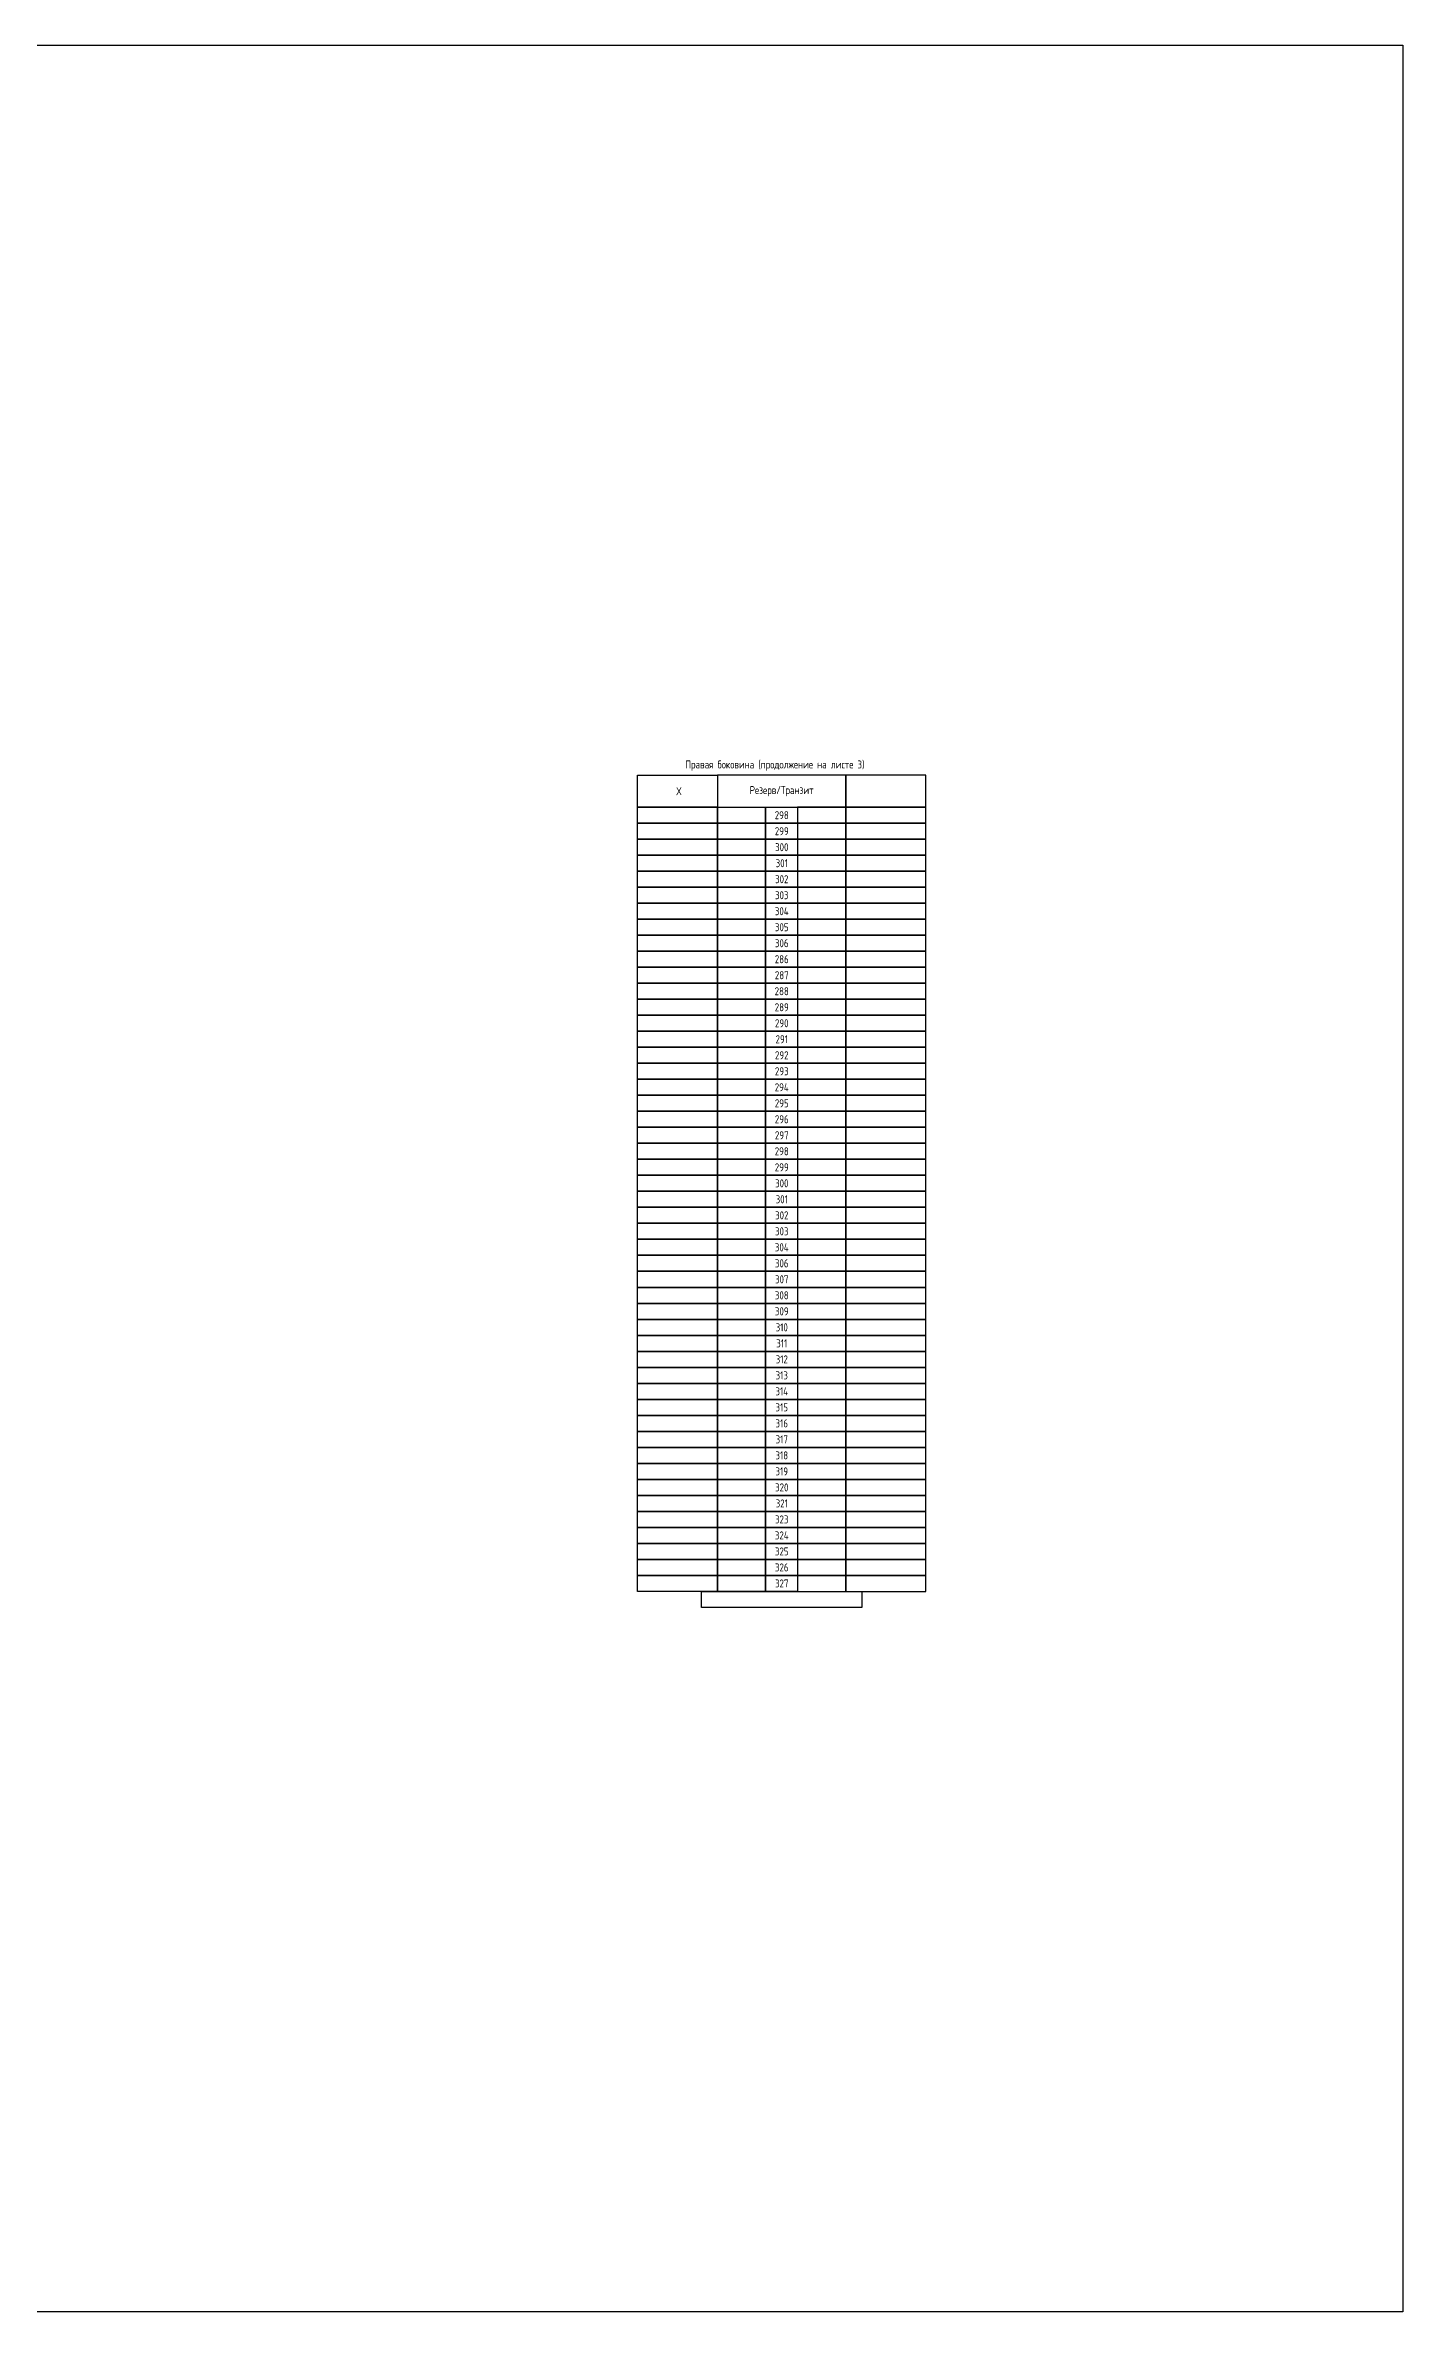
# Model space of a CAD drawing. Header units: millimetres. Extents: x -997 to 6341, y -90 to 618.
# Drawn here: x 5917 to 6341, y -90 to 618 of the extents above; entities that cross this region are included whole.
import ezdxf

# ---------------------------------------------------------------- set-up
doc = ezdxf.new("R2010")
doc.units = ezdxf.units.MM
doc.styles.add('Gost_type_A', font='GOST_A.TTF')

msp = doc.modelspace()

# ---------------------------------------------------------------- linework, layer by layer
for points in [[(-997, 618), (6340.99, 618), (6340.99, -90), (-997, -90)], [(6102, 390), (6127, 390), (6127, 380), (6102, 380)], [(6167, 390), (6127, 390), (6127, 380), (6167, 380)], [(6192, 390), (6167, 390), (6167, 380), (6192, 380)], [(6102, 380), (6127, 380), (6127, 375), (6102, 375)], [(6127, 380), (6142, 380), (6142, 375), (6127, 375)], [(6142, 380), (6152, 380), (6152, 375), (6142, 375)], [(6167, 380), (6152, 380), (6152, 375), (6167, 375)], [(6192, 380), (6167, 380), (6167, 375), (6192, 375)], [(6102, 375), (6127, 375), (6127, 370), (6102, 370)], [(6102, 370), (6127, 370), (6127, 365), (6102, 365)], [(6127, 375), (6142, 375), (6142, 370), (6127, 370)], [(6127, 370), (6142, 370), (6142, 365), (6127, 365)], [(6142, 375), (6152, 375), (6152, 370), (6142, 370)], [(6142, 370), (6152, 370), (6152, 365), (6142, 365)], [(6167, 375), (6152, 375), (6152, 370), (6167, 370)], [(6167, 370), (6152, 370), (6152, 365), (6167, 365)], [(6192, 375), (6167, 375), (6167, 370), (6192, 370)], [(6192, 370), (6167, 370), (6167, 365), (6192, 365)], [(6102, 365), (6127, 365), (6127, 360), (6102, 360)], [(6127, 365), (6142, 365), (6142, 360), (6127, 360)], [(6142, 365), (6152, 365), (6152, 360), (6142, 360)], [(6167, 365), (6152, 365), (6152, 360), (6167, 360)], [(6192, 365), (6167, 365), (6167, 360), (6192, 360)], [(6102, 360), (6127, 360), (6127, 355), (6102, 355)], [(6102, 355), (6127, 355), (6127, 350), (6102, 350)], [(6127, 360), (6142, 360), (6142, 355), (6127, 355)], [(6127, 355), (6142, 355), (6142, 350), (6127, 350)], [(6142, 360), (6152, 360), (6152, 355), (6142, 355)], [(6142, 355), (6152, 355), (6152, 350), (6142, 350)], [(6167, 360), (6152, 360), (6152, 355), (6167, 355)], [(6167, 355), (6152, 355), (6152, 350), (6167, 350)], [(6192, 360), (6167, 360), (6167, 355), (6192, 355)], [(6192, 355), (6167, 355), (6167, 350), (6192, 350)], [(6102, 350), (6127, 350), (6127, 345), (6102, 345)], [(6127, 350), (6142, 350), (6142, 345), (6127, 345)], [(6142, 350), (6152, 350), (6152, 345), (6142, 345)], [(6167, 350), (6152, 350), (6152, 345), (6167, 345)], [(6192, 350), (6167, 350), (6167, 345), (6192, 345)], [(6102, 345), (6127, 345), (6127, 340), (6102, 340)], [(6102, 340), (6127, 340), (6127, 335), (6102, 335)], [(6127, 345), (6142, 345), (6142, 340), (6127, 340)], [(6127, 340), (6142, 340), (6142, 335), (6127, 335)], [(6142, 345), (6152, 345), (6152, 340), (6142, 340)], [(6142, 340), (6152, 340), (6152, 335), (6142, 335)], [(6167, 345), (6152, 345), (6152, 340), (6167, 340)], [(6167, 340), (6152, 340), (6152, 335), (6167, 335)], [(6192, 345), (6167, 345), (6167, 340), (6192, 340)], [(6192, 340), (6167, 340), (6167, 335), (6192, 335)], [(6102, 335), (6127, 335), (6127, 330), (6102, 330)], [(6127, 335), (6142, 335), (6142, 330), (6127, 330)], [(6142, 335), (6152, 335), (6152, 330), (6142, 330)], [(6167, 335), (6152, 335), (6152, 330), (6167, 330)], [(6192, 335), (6167, 335), (6167, 330), (6192, 330)], [(6102, 330), (6127, 330), (6127, 325), (6102, 325)], [(6127, 330), (6142, 330), (6142, 325), (6127, 325)], [(6142, 330), (6152, 330), (6152, 325), (6142, 325)], [(6167, 330), (6152, 330), (6152, 325), (6167, 325)], [(6192, 330), (6167, 330), (6167, 325), (6192, 325)], [(6102, 325), (6127, 325), (6127, 320), (6102, 320)], [(6102, 320), (6127, 320), (6127, 315), (6102, 315)], [(6127, 325), (6142, 325), (6142, 320), (6127, 320)], [(6127, 320), (6142, 320), (6142, 315), (6127, 315)], [(6142, 325), (6152, 325), (6152, 320), (6142, 320)], [(6142, 320), (6152, 320), (6152, 315), (6142, 315)], [(6167, 325), (6152, 325), (6152, 320), (6167, 320)], [(6167, 320), (6152, 320), (6152, 315), (6167, 315)], [(6192, 325), (6167, 325), (6167, 320), (6192, 320)], [(6192, 320), (6167, 320), (6167, 315), (6192, 315)], [(6102, 315), (6127, 315), (6127, 310), (6102, 310)], [(6127, 315), (6142, 315), (6142, 310), (6127, 310)], [(6142, 315), (6152, 315), (6152, 310), (6142, 310)], [(6167, 315), (6152, 315), (6152, 310), (6167, 310)], [(6192, 315), (6167, 315), (6167, 310), (6192, 310)], [(6102, 310), (6127, 310), (6127, 305), (6102, 305)], [(6102, 305), (6127, 305), (6127, 300), (6102, 300)], [(6127, 310), (6142, 310), (6142, 305), (6127, 305)], [(6127, 305), (6142, 305), (6142, 300), (6127, 300)], [(6142, 310), (6152, 310), (6152, 305), (6142, 305)], [(6142, 305), (6152, 305), (6152, 300), (6142, 300)], [(6167, 310), (6152, 310), (6152, 305), (6167, 305)], [(6167, 305), (6152, 305), (6152, 300), (6167, 300)], [(6192, 310), (6167, 310), (6167, 305), (6192, 305)], [(6192, 305), (6167, 305), (6167, 300), (6192, 300)], [(6102, 300), (6127, 300), (6127, 295), (6102, 295)], [(6127, 300), (6142, 300), (6142, 295), (6127, 295)], [(6142, 300), (6152, 300), (6152, 295), (6142, 295)], [(6167, 300), (6152, 300), (6152, 295), (6167, 295)], [(6192, 300), (6167, 300), (6167, 295), (6192, 295)], [(6102, 295), (6127, 295), (6127, 290), (6102, 290)], [(6127, 295), (6142, 295), (6142, 290), (6127, 290)], [(6142, 295), (6152, 295), (6152, 290), (6142, 290)], [(6167, 295), (6152, 295), (6152, 290), (6167, 290)], [(6192, 295), (6167, 295), (6167, 290), (6192, 290)], [(6102, 290), (6127, 290), (6127, 285), (6102, 285)], [(6102, 285), (6127, 285), (6127, 280), (6102, 280)], [(6127, 290), (6142, 290), (6142, 285), (6127, 285)], [(6127, 285), (6142, 285), (6142, 280), (6127, 280)], [(6142, 290), (6152, 290), (6152, 285), (6142, 285)], [(6142, 285), (6152, 285), (6152, 280), (6142, 280)], [(6167, 290), (6152, 290), (6152, 285), (6167, 285)], [(6167, 285), (6152, 285), (6152, 280), (6167, 280)], [(6192, 290), (6167, 290), (6167, 285), (6192, 285)], [(6192, 285), (6167, 285), (6167, 280), (6192, 280)], [(6102, 280), (6127, 280), (6127, 275), (6102, 275)], [(6127, 280), (6142, 280), (6142, 275), (6127, 275)], [(6142, 280), (6152, 280), (6152, 275), (6142, 275)], [(6167, 280), (6152, 280), (6152, 275), (6167, 275)], [(6192, 280), (6167, 280), (6167, 275), (6192, 275)], [(6102, 275), (6127, 275), (6127, 270), (6102, 270)], [(6102, 270), (6127, 270), (6127, 265), (6102, 265)], [(6127, 275), (6142, 275), (6142, 270), (6127, 270)], [(6127, 270), (6142, 270), (6142, 265), (6127, 265)], [(6142, 275), (6152, 275), (6152, 270), (6142, 270)], [(6142, 270), (6152, 270), (6152, 265), (6142, 265)], [(6167, 275), (6152, 275), (6152, 270), (6167, 270)], [(6167, 270), (6152, 270), (6152, 265), (6167, 265)], [(6192, 275), (6167, 275), (6167, 270), (6192, 270)], [(6192, 270), (6167, 270), (6167, 265), (6192, 265)], [(6102, 265), (6127, 265), (6127, 260), (6102, 260)], [(6127, 265), (6142, 265), (6142, 260), (6127, 260)], [(6142, 265), (6152, 265), (6152, 260), (6142, 260)], [(6167, 265), (6152, 265), (6152, 260), (6167, 260)], [(6192, 265), (6167, 265), (6167, 260), (6192, 260)], [(6102, 260), (6127, 260), (6127, 255), (6102, 255)], [(6102, 255), (6127, 255), (6127, 250), (6102, 250)], [(6127, 260), (6142, 260), (6142, 255), (6127, 255)], [(6127, 255), (6142, 255), (6142, 250), (6127, 250)], [(6142, 260), (6152, 260), (6152, 255), (6142, 255)], [(6142, 255), (6152, 255), (6152, 250), (6142, 250)], [(6167, 260), (6152, 260), (6152, 255), (6167, 255)], [(6167, 255), (6152, 255), (6152, 250), (6167, 250)], [(6192, 260), (6167, 260), (6167, 255), (6192, 255)], [(6192, 255), (6167, 255), (6167, 250), (6192, 250)], [(6102, 250), (6127, 250), (6127, 245), (6102, 245)], [(6127, 250), (6142, 250), (6142, 245), (6127, 245)], [(6142, 250), (6152, 250), (6152, 245), (6142, 245)], [(6167, 250), (6152, 250), (6152, 245), (6167, 245)], [(6192, 250), (6167, 250), (6167, 245), (6192, 245)], [(6102, 245), (6127, 245), (6127, 240), (6102, 240)], [(6127, 245), (6142, 245), (6142, 240), (6127, 240)], [(6142, 245), (6152, 245), (6152, 240), (6142, 240)], [(6167, 245), (6152, 245), (6152, 240), (6167, 240)], [(6192, 245), (6167, 245), (6167, 240), (6192, 240)], [(6102, 240), (6127, 240), (6127, 235), (6102, 235)], [(6102, 235), (6127, 235), (6127, 230), (6102, 230)], [(6127, 240), (6142, 240), (6142, 235), (6127, 235)], [(6127, 235), (6142, 235), (6142, 230), (6127, 230)], [(6142, 240), (6152, 240), (6152, 235), (6142, 235)], [(6142, 235), (6152, 235), (6152, 230), (6142, 230)], [(6167, 240), (6152, 240), (6152, 235), (6167, 235)], [(6167, 235), (6152, 235), (6152, 230), (6167, 230)], [(6192, 240), (6167, 240), (6167, 235), (6192, 235)], [(6192, 235), (6167, 235), (6167, 230), (6192, 230)], [(6102, 230), (6127, 230), (6127, 225), (6102, 225)], [(6127, 230), (6142, 230), (6142, 225), (6127, 225)], [(6142, 230), (6152, 230), (6152, 225), (6142, 225)], [(6167, 230), (6152, 230), (6152, 225), (6167, 225)], [(6192, 230), (6167, 230), (6167, 225), (6192, 225)], [(6102, 225), (6127, 225), (6127, 220), (6102, 220)], [(6102, 220), (6127, 220), (6127, 215), (6102, 215)], [(6127, 225), (6142, 225), (6142, 220), (6127, 220)], [(6127, 220), (6142, 220), (6142, 215), (6127, 215)], [(6142, 225), (6152, 225), (6152, 220), (6142, 220)], [(6142, 220), (6152, 220), (6152, 215), (6142, 215)], [(6167, 225), (6152, 225), (6152, 220), (6167, 220)], [(6167, 220), (6152, 220), (6152, 215), (6167, 215)], [(6192, 225), (6167, 225), (6167, 220), (6192, 220)], [(6192, 220), (6167, 220), (6167, 215), (6192, 215)], [(6102, 215), (6127, 215), (6127, 210), (6102, 210)], [(6127, 215), (6142, 215), (6142, 210), (6127, 210)], [(6142, 215), (6152, 215), (6152, 210), (6142, 210)], [(6167, 215), (6152, 215), (6152, 210), (6167, 210)], [(6192, 215), (6167, 215), (6167, 210), (6192, 210)], [(6102, 210), (6127, 210), (6127, 205), (6102, 205)], [(6127, 210), (6142, 210), (6142, 205), (6127, 205)], [(6142, 210), (6152, 210), (6152, 205), (6142, 205)], [(6167, 210), (6152, 210), (6152, 205), (6167, 205)], [(6192, 210), (6167, 210), (6167, 205), (6192, 205)], [(6102, 205), (6127, 205), (6127, 200), (6102, 200)], [(6102, 200), (6127, 200), (6127, 195), (6102, 195)], [(6127, 205), (6142, 205), (6142, 200), (6127, 200)], [(6127, 200), (6142, 200), (6142, 195), (6127, 195)], [(6142, 205), (6152, 205), (6152, 200), (6142, 200)], [(6142, 200), (6152, 200), (6152, 195), (6142, 195)], [(6167, 205), (6152, 205), (6152, 200), (6167, 200)], [(6167, 200), (6152, 200), (6152, 195), (6167, 195)], [(6192, 205), (6167, 205), (6167, 200), (6192, 200)], [(6192, 200), (6167, 200), (6167, 195), (6192, 195)], [(6102, 195), (6127, 195), (6127, 190), (6102, 190)], [(6127, 195), (6142, 195), (6142, 190), (6127, 190)], [(6142, 195), (6152, 195), (6152, 190), (6142, 190)], [(6167, 195), (6152, 195), (6152, 190), (6167, 190)], [(6192, 195), (6167, 195), (6167, 190), (6192, 190)], [(6102, 190), (6127, 190), (6127, 185), (6102, 185)], [(6102, 185), (6127, 185), (6127, 180), (6102, 180)], [(6127, 190), (6142, 190), (6142, 185), (6127, 185)], [(6127, 185), (6142, 185), (6142, 180), (6127, 180)], [(6142, 190), (6152, 190), (6152, 185), (6142, 185)], [(6142, 185), (6152, 185), (6152, 180), (6142, 180)], [(6167, 190), (6152, 190), (6152, 185), (6167, 185)], [(6167, 185), (6152, 185), (6152, 180), (6167, 180)], [(6192, 190), (6167, 190), (6167, 185), (6192, 185)], [(6192, 185), (6167, 185), (6167, 180), (6192, 180)], [(6102, 180), (6127, 180), (6127, 175), (6102, 175)], [(6127, 180), (6142, 180), (6142, 175), (6127, 175)], [(6142, 180), (6152, 180), (6152, 175), (6142, 175)], [(6167, 180), (6152, 180), (6152, 175), (6167, 175)], [(6192, 180), (6167, 180), (6167, 175), (6192, 175)], [(6102, 175), (6127, 175), (6127, 170), (6102, 170)], [(6102, 170), (6127, 170), (6127, 165), (6102, 165)], [(6127, 175), (6142, 175), (6142, 170), (6127, 170)], [(6127, 170), (6142, 170), (6142, 165), (6127, 165)], [(6142, 175), (6152, 175), (6152, 170), (6142, 170)], [(6142, 170), (6152, 170), (6152, 165), (6142, 165)], [(6167, 175), (6152, 175), (6152, 170), (6167, 170)], [(6167, 170), (6152, 170), (6152, 165), (6167, 165)], [(6192, 175), (6167, 175), (6167, 170), (6192, 170)], [(6192, 170), (6167, 170), (6167, 165), (6192, 165)], [(6102, 165), (6127, 165), (6127, 160), (6102, 160)], [(6127, 165), (6142, 165), (6142, 160), (6127, 160)], [(6142, 165), (6152, 165), (6152, 160), (6142, 160)], [(6167, 165), (6152, 165), (6152, 160), (6167, 160)], [(6192, 165), (6167, 165), (6167, 160), (6192, 160)], [(6102, 160), (6127, 160), (6127, 155), (6102, 155)], [(6127, 160), (6142, 160), (6142, 155), (6127, 155)], [(6142, 160), (6152, 160), (6152, 155), (6142, 155)], [(6167, 160), (6152, 160), (6152, 155), (6167, 155)], [(6192, 160), (6167, 160), (6167, 155), (6192, 155)], [(6102, 155), (6127, 155), (6127, 150), (6102, 150)], [(6102, 150), (6127, 150), (6127, 145), (6102, 145)], [(6127, 155), (6142, 155), (6142, 150), (6127, 150)], [(6127, 150), (6142, 150), (6142, 145), (6127, 145)], [(6142, 155), (6152, 155), (6152, 150), (6142, 150)], [(6142, 150), (6152, 150), (6152, 145), (6142, 145)], [(6167, 155), (6152, 155), (6152, 150), (6167, 150)], [(6167, 150), (6152, 150), (6152, 145), (6167, 145)], [(6192, 155), (6167, 155), (6167, 150), (6192, 150)], [(6192, 150), (6167, 150), (6167, 145), (6192, 145)], [(6102, 145), (6127, 145), (6127, 140), (6102, 140)], [(6127, 145), (6142, 145), (6142, 140), (6127, 140)], [(6142, 145), (6152, 145), (6152, 140), (6142, 140)], [(6167, 145), (6152, 145), (6152, 140), (6167, 140)], [(6192, 145), (6167, 145), (6167, 140), (6192, 140)], [(6102, 140), (6127, 140), (6127, 135), (6102, 135)], [(6122, 135), (6172, 135), (6172, 130), (6122, 130)], [(6127, 140), (6142, 140), (6142, 135), (6127, 135)], [(6142, 140), (6152, 140), (6152, 135), (6142, 135)], [(6167, 140), (6152, 140), (6152, 135), (6167, 135)], [(6192, 140), (6167, 140), (6167, 135), (6192, 135)]]:
    msp.add_lwpolyline(points, close=True)

# ---------------------------------------------------------------- texts
at = {"char_height": 2.5, "attachment_point": 5, "style": 'Gost_type_A'}
for s, insert, width in [('Правая боковина (продолжение на листе 3)', (6144.89, 393), 90), ('X', (6114.91, 385), 25), ('Резерв/Транзит', (6147, 385), 40)]:
    msp.add_mtext(s, dxfattribs=dict(at, insert=insert, width=width))
at = {"ltscale": 10, "char_height": 2.5, "width": 8, "attachment_point": 5, "style": 'Gost_type_A'}
for s, insert in [('298', (6147.03, 377.5)), ('299', (6147.03, 372.5)), ('300', (6147.03, 367.5)), ('301', (6147.03, 362.5)), ('302', (6147.03, 357.5)), ('304', (6147.03, 347.5)), ('303', (6147.03, 352.5)), ('305', (6147.03, 342.5)), ('286', (6147.03, 332.5)), ('306', (6147.03, 337.5)), ('287', (6147.03, 327.5)), ('288', (6147.03, 322.5)), ('289', (6147.03, 317.5)), ('290', (6147.03, 312.5)), ('291', (6147.03, 307.5)), ('293', (6147.03, 297.5)), ('292', (6147.03, 302.5)), ('294', (6147.03, 292.5)), ('295', (6147.03, 287.5)), ('296', (6147.03, 282.5)), ('297', (6147.03, 277.5)), ('298', (6147.03, 272.5)), ('299', (6147.03, 267.5)), ('300', (6147.03, 262.5)), ('301', (6147.03, 257.5)), ('303', (6147.03, 247.5)), ('302', (6147.03, 252.5)), ('304', (6147.03, 242.5)), ('306', (6147.03, 237.5)), ('307', (6147.03, 232.5)), ('308', (6147.03, 227.5)), ('309', (6147.03, 222.5)), ('310', (6147.03, 217.5)), ('311', (6147.03, 212.5)), ('312', (6147.03, 207.5)), ('314', (6147.03, 197.5)), ('313', (6147.03, 202.5)), ('315', (6147.03, 192.5)), ('316', (6147.03, 187.5)), ('318', (6147.03, 177.5)), ('317', (6147.03, 182.5)), ('319', (6147.03, 172.5)), ('320', (6147.03, 167.5)), ('321', (6147.03, 162.5)), ('323', (6147.03, 157.5)), ('324', (6147.03, 152.5)), ('325', (6147.03, 147.5)), ('326', (6147.03, 142.5)), ('327', (6147.03, 137.5))]:
    msp.add_mtext(s, dxfattribs=dict(at, insert=insert))

doc.saveas('drawing.dxf')
